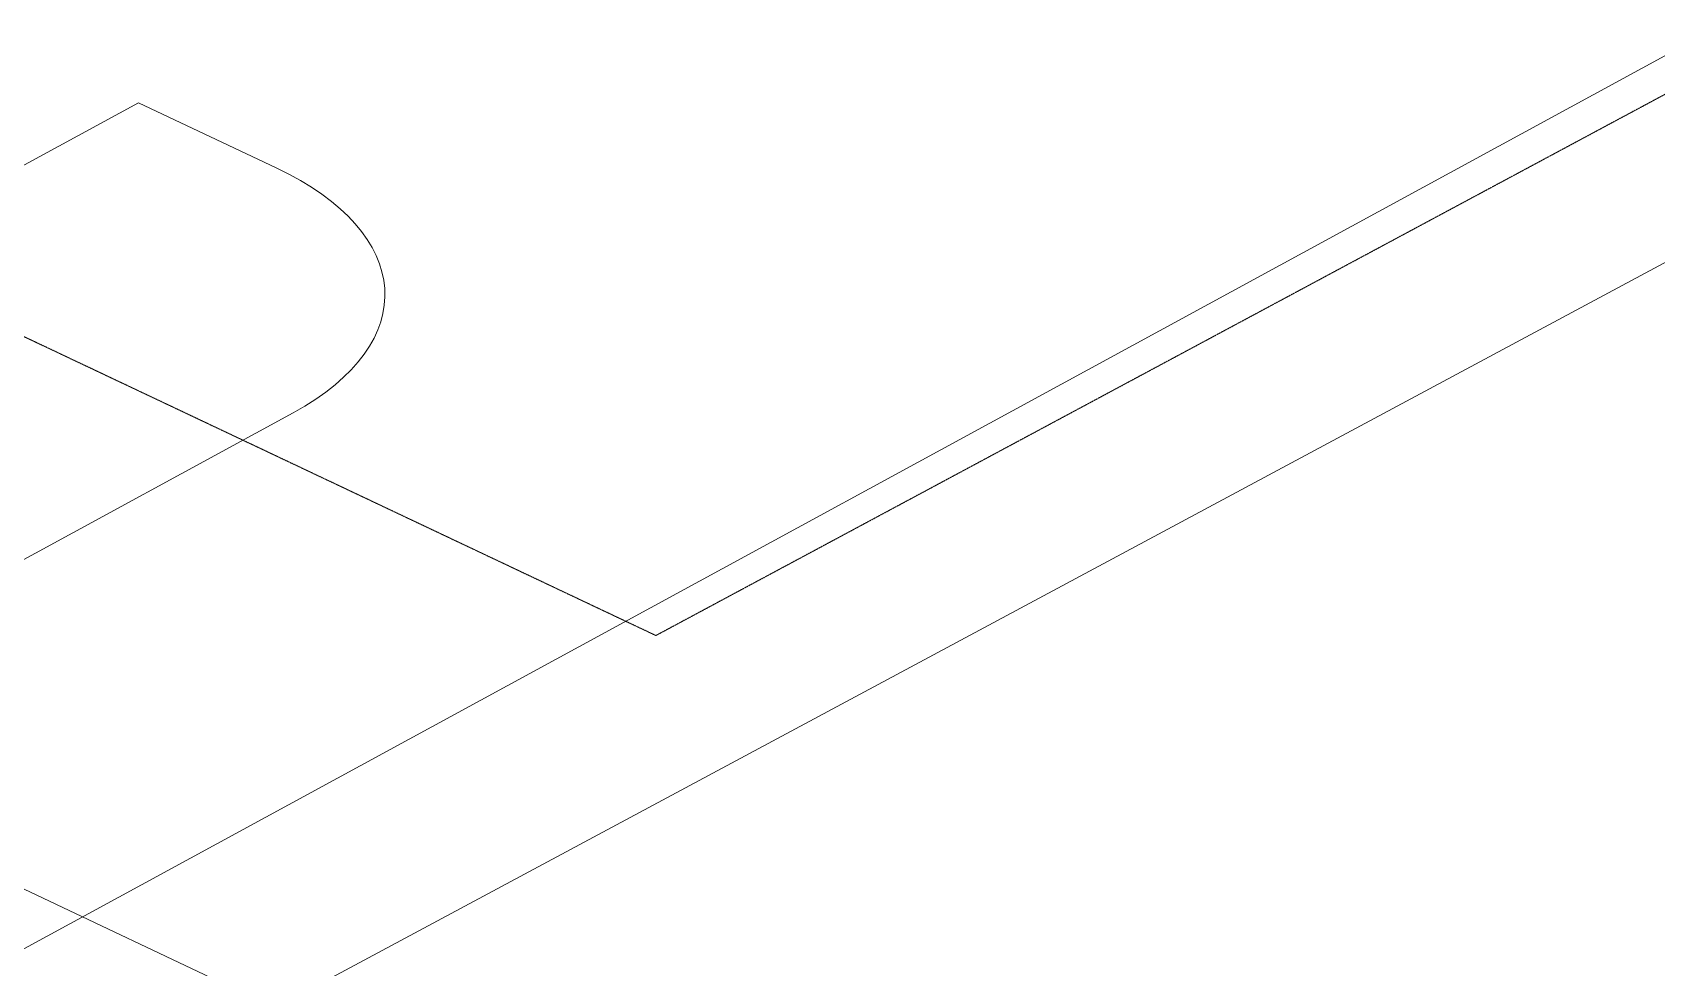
# Model space of a CAD drawing. Header units: inches. Extents: x 27328 to 120839, y -4075 to 4147.
# Drawn here: x 31380 to 32236, y -330 to 163 of the extents above; entities that cross this region are included whole.
import ezdxf

# ---------------------------------------------------------------- set-up
doc = ezdxf.new("R2010")
doc.units = ezdxf.units.IN
doc.header["$MEASUREMENT"] = 0
doc.linetypes.add('Hidden', pattern=[0.28125, 0.1875, -0.09375])
doc.layers.add('A-DETL', color=90, linetype='Continuous', lineweight=9)
doc.layers.add('A-PROP-SBCK', color=71, linetype='Hidden', lineweight=15)

msp = doc.modelspace()

# ---------------------------------------------------------------- linework, layer by layer
at = {"layer": 'A-DETL'}
for p, q in [((31507.93, -350.85), (28114.52, 1254.05)), ((33005.65, 567.41), (31357.37, -329.58)), ((33135.28, 521.85), (31507.93, -350.85)), ((31435.99, 126.38), (31288.7, 46.22)), ((31508.65, 92.01), (31435.99, 126.38)), ((31155.48, -234.1), (31517.57, -37.05))]:
    msp.add_line(p, q, dxfattribs=at)
msp.add_ellipse((31385.91, 25.22), major_axis=(180, 0), ratio=0.507323, start_param=5.532841, end_param=7.103637, dxfattribs=at)
at = {"layer": 'A-PROP-SBCK'}
for p, q in [((31708.8, -154.54), (28809.99, 1216.44)), ((33129.96, 607.58), (31708.8, -154.54))]:
    msp.add_line(p, q, dxfattribs=at)

doc.saveas('drawing.dxf')
